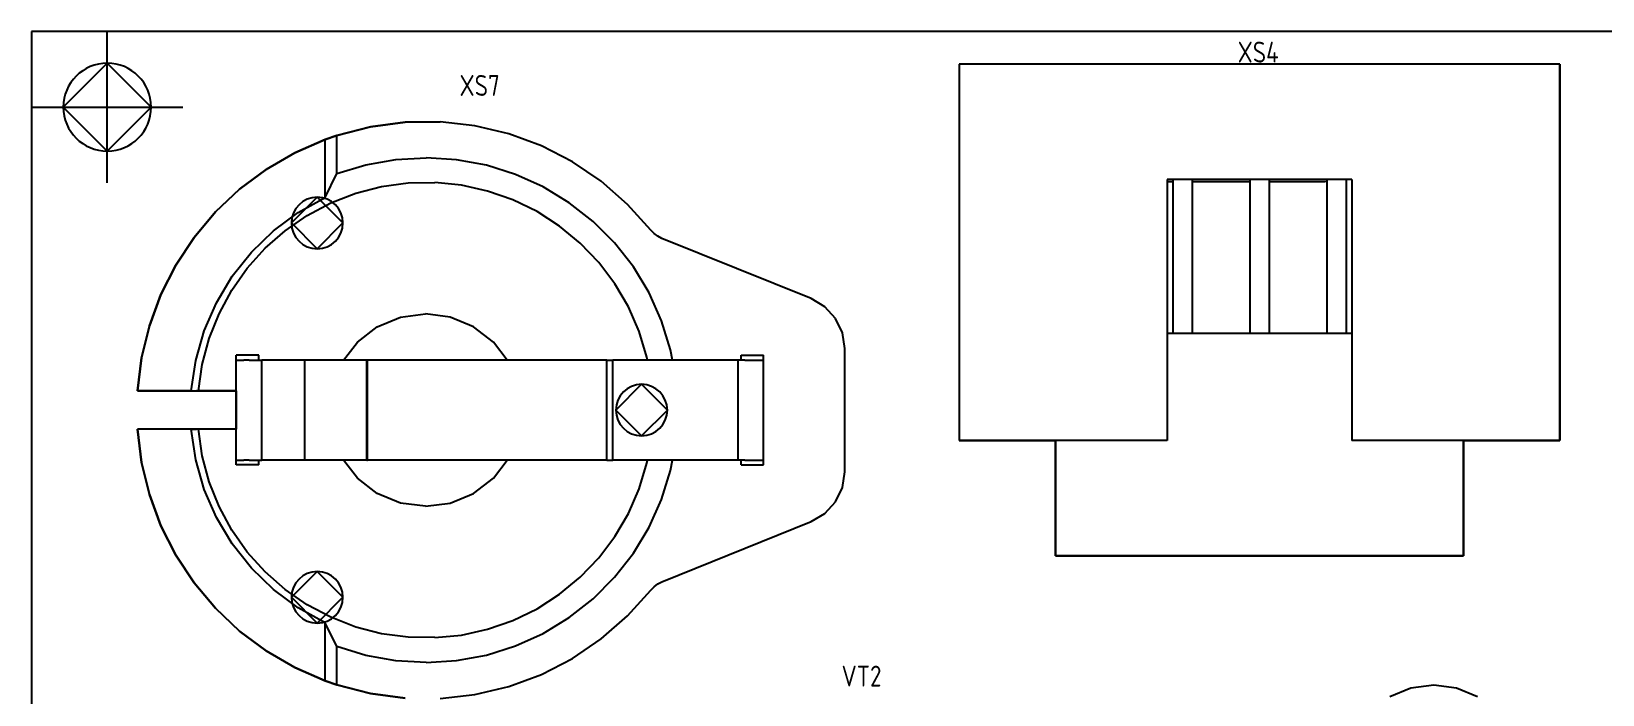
# Model space of a CAD drawing. Header units: inches. Extents: x 0 to 841, y -594 to 0.
# Drawn here: x 320.6 to 424.3, y -208.6 to -164.9 of the extents above; entities that cross this region are included whole.
import ezdxf

# ---------------------------------------------------------------- set-up
doc = ezdxf.new("R2010")
doc.units = ezdxf.units.IN
doc.header["$MEASUREMENT"] = 0
doc.styles.add('GOST type A0', font='', dxfattribs={"height": 2.116667})
doc.styles.get('GOST type A0').set_extended_font_data('GOST type A')

msp = doc.modelspace()

# ---------------------------------------------------------------- linework, layer by layer
at = {"color": 18, "true_color": 0x000000}
for p, q in [((320.65, -164.85), (320.65, -404.85)), ((480.65, -164.85), (320.65, -164.85)), ((325.65, -166.95), (322.75, -169.85)), ((328.55, -169.85), (325.65, -166.95)), ((421.52, -167.01), (381.89, -167.01)), ((381.89, -167.01), (381.89, -191.85)), ((381.89, -167.01), (381.89, -191.85)), ((421.52, -167.01), (381.89, -167.01)), ((421.52, -191.85), (421.52, -167.01)), ((421.52, -167.01), (421.52, -191.85)), ((322.75, -169.85), (325.65, -172.75)), ((325.65, -172.75), (328.55, -169.85)), ((345.32, -170.85), (343.03, -171.15)), ((343.03, -171.15), (345.32, -170.85)), ((347.62, -170.83), (345.32, -170.85)), ((345.32, -170.85), (347.62, -170.83)), ((349.91, -171.08), (347.62, -170.83)), ((349.91, -171.08), (347.62, -170.83)), ((352.15, -171.62), (349.91, -171.08)), ((352.15, -171.62), (349.91, -171.08)), ((340.04, -171.99), (338.04, -172.86)), ((338.04, -172.86), (340.04, -171.99)), ((340.8, -171.72), (340.04, -171.99)), ((340.04, -171.99), (340.8, -171.72)), ((340.04, -175.82), (340.04, -171.99)), ((343.03, -171.15), (340.8, -171.72)), ((340.8, -171.72), (343.03, -171.15)), ((340.8, -174.24), (340.8, -171.72)), ((354.31, -172.41), (352.15, -171.62)), ((354.31, -172.41), (352.15, -171.62)), ((338.04, -172.86), (336.14, -173.96)), ((336.14, -173.96), (338.04, -172.86)), ((356.35, -173.46), (354.31, -172.41)), ((356.35, -173.46), (354.31, -172.41)), ((336.14, -173.96), (334.39, -175.27)), ((334.39, -175.27), (336.14, -173.96)), ((340.8, -174.24), (342.72, -173.66)), ((342.72, -173.66), (344.7, -173.3)), ((344.7, -173.3), (346.71, -173.19)), ((348.71, -173.32), (346.71, -173.19)), ((350.68, -173.68), (348.71, -173.32)), ((352.6, -174.29), (350.68, -173.68)), ((358.26, -174.75), (356.35, -173.46)), ((358.26, -174.75), (356.35, -173.46)), ((340.04, -175.82), (340.8, -174.24)), ((342.05, -175.54), (343.76, -175.1)), ((343.76, -175.1), (345.52, -174.86)), ((345.52, -174.86), (347.28, -174.83)), ((349.04, -175.01), (347.28, -174.83)), ((350.76, -175.4), (349.04, -175.01)), ((354.43, -175.12), (352.6, -174.29)), ((356.14, -176.16), (354.43, -175.12)), ((360, -176.27), (358.26, -174.75)), ((360, -176.27), (358.26, -174.75)), ((395.61, -174.63), (395.61, -191.85)), ((407.8, -174.63), (395.61, -174.63)), ((395.99, -174.79), (395.61, -174.79)), ((395.99, -174.63), (395.99, -184.79)), ((397.26, -174.63), (397.26, -184.79)), ((401.07, -174.79), (397.26, -174.79)), ((401.07, -174.63), (401.07, -184.79)), ((402.34, -174.63), (402.34, -184.79)), ((406.02, -174.79), (402.34, -174.79)), ((406.15, -174.77), (406.02, -174.79)), ((406.15, -174.63), (406.15, -184.79)), ((407.42, -174.63), (407.42, -184.79)), ((407.8, -174.63), (407.8, -191.85)), ((334.39, -175.27), (332.8, -176.77)), ((332.8, -176.77), (334.39, -175.27)), ((339.51, -175.8), (337.81, -177.5)), ((338.26, -176.8), (340.04, -175.82)), ((338.84, -177), (340.41, -176.18)), ((341.21, -177.5), (339.51, -175.8)), ((340.41, -176.18), (342.05, -175.54)), ((352.43, -175.98), (350.76, -175.4)), ((354.02, -176.75), (352.43, -175.98)), ((357.72, -177.4), (356.14, -176.16)), ((361.54, -177.98), (360, -176.27)), ((361.54, -177.98), (360, -176.27)), ((332.8, -176.77), (331.39, -178.45)), ((331.39, -178.45), (332.8, -176.77)), ((336.63, -178.01), (338.26, -176.8)), ((337.39, -178.01), (338.84, -177)), ((355.51, -177.71), (354.02, -176.75)), ((335.17, -179.42), (336.63, -178.01)), ((336.07, -179.17), (337.39, -178.01)), ((337.81, -177.5), (339.51, -179.2)), ((339.51, -179.2), (341.21, -177.5)), ((356.87, -178.83), (355.51, -177.71)), ((359.14, -178.82), (357.72, -177.4)), ((361.75, -178.2), (361.54, -177.98)), ((361.75, -178.2), (361.54, -177.98)), ((361.99, -178.38), (361.75, -178.2)), ((361.99, -178.38), (361.75, -178.2)), ((331.39, -178.45), (330.18, -180.28)), ((330.18, -180.28), (331.39, -178.45)), ((334.89, -180.49), (336.07, -179.17)), ((358.09, -180.11), (356.87, -178.83)), ((360.38, -180.4), (359.14, -178.82)), ((362.26, -178.52), (361.99, -178.38)), ((362.26, -178.52), (361.99, -178.38)), ((372.11, -182.49), (362.26, -178.52)), ((372.11, -182.49), (362.26, -178.52)), ((330.18, -180.28), (329.19, -182.23)), ((329.19, -182.23), (330.18, -180.28)), ((333.9, -181.01), (335.17, -179.42)), ((359.16, -181.52), (358.09, -180.11)), ((361.41, -182.12), (360.38, -180.4)), ((332.86, -182.76), (333.9, -181.01)), ((333.87, -181.93), (334.89, -180.49)), ((329.19, -182.23), (328.43, -184.28)), ((328.43, -184.28), (329.19, -182.23)), ((333.03, -183.49), (333.87, -181.93)), ((360.05, -183.04), (359.16, -181.52)), ((362.23, -183.96), (361.41, -182.12)), ((373.01, -183.03), (372.11, -182.49)), ((373.01, -183.03), (372.11, -182.49)), ((332.05, -184.62), (332.86, -182.76)), ((332.37, -185.13), (333.03, -183.49)), ((345, -183.72), (346.65, -183.5)), ((348.29, -183.72), (346.65, -183.5)), ((360.75, -184.66), (360.05, -183.04)), ((373.72, -183.8), (373.01, -183.03)), ((373.72, -183.8), (373.01, -183.03)), ((328.43, -184.28), (327.91, -186.41)), ((327.91, -186.41), (328.43, -184.28)), ((342.16, -185.36), (343.47, -184.35)), ((343.47, -184.35), (345, -183.72)), ((349.82, -184.35), (348.29, -183.72)), ((351.14, -185.36), (349.82, -184.35)), ((362.83, -185.87), (362.23, -183.96)), ((374.18, -184.75), (373.72, -183.8)), ((374.18, -184.75), (373.72, -183.8)), ((331.49, -186.57), (332.05, -184.62)), ((331.92, -186.84), (332.37, -185.13)), ((341.24, -186.55), (342.16, -185.36)), ((352.05, -186.55), (351.14, -185.36)), ((361.27, -186.35), (360.75, -184.66)), ((374.33, -185.79), (374.18, -184.75)), ((374.33, -185.79), (374.18, -184.75)), ((407.8, -184.79), (395.61, -184.79)), ((407.8, -184.79), (395.61, -184.79)), ((327.91, -186.41), (327.64, -188.58)), ((327.64, -188.58), (327.91, -186.41)), ((331.19, -188.58), (331.49, -186.57)), ((335.65, -186.23), (334.17, -186.23)), ((334.17, -188.58), (334.17, -186.23)), ((334.17, -186.55), (334.23, -186.55)), ((334.23, -186.55), (334.4, -186.55)), ((334.4, -186.55), (334.66, -186.55)), ((335.01, -186.55), (334.66, -186.55)), ((335.01, -186.55), (335.41, -186.55)), ((335.41, -186.55), (335.85, -186.55)), ((335.65, -186.55), (335.65, -186.23)), ((342.83, -186.55), (335.85, -186.55)), ((335.85, -193.16), (335.85, -186.55)), ((338.7, -193.16), (338.7, -186.55)), ((342.78, -186.55), (338.7, -186.55)), ((342.78, -186.55), (342.8, -186.55)), ((342.78, -193.16), (342.78, -186.55)), ((342.8, -186.55), (342.81, -186.55)), ((342.81, -186.55), (342.83, -186.55)), ((358.62, -186.55), (342.83, -186.55)), ((342.83, -193.16), (342.83, -186.55)), ((358.62, -186.55), (358.75, -186.55)), ((358.62, -193.16), (358.62, -186.55)), ((358.75, -186.55), (358.88, -186.55)), ((358.88, -186.55), (359.02, -186.55)), ((367.3, -186.55), (359.02, -186.55)), ((359.02, -193.16), (359.02, -186.55)), ((361.3, -186.55), (361.27, -186.35)), ((362.95, -186.55), (362.83, -185.87)), ((367.73, -186.55), (367.3, -186.55)), ((367.3, -193.16), (367.3, -186.55)), ((367.5, -186.23), (368.97, -186.23)), ((367.5, -186.55), (367.5, -186.23)), ((367.73, -186.55), (368.14, -186.55)), ((368.14, -186.55), (368.48, -186.55)), ((368.48, -186.55), (368.75, -186.55)), ((368.75, -186.55), (368.92, -186.55)), ((368.92, -186.55), (368.97, -186.55)), ((368.97, -193.47), (368.97, -186.23)), ((374.33, -193.92), (374.33, -185.79)), ((374.33, -193.92), (374.33, -185.79)), ((331.67, -188.58), (331.92, -186.84)), ((327.64, -188.58), (331.19, -188.58)), ((331.19, -188.58), (327.64, -188.58)), ((331.19, -188.58), (331.54, -188.58)), ((331.19, -188.58), (331.54, -188.58)), ((331.54, -188.58), (331.67, -188.58)), ((331.67, -188.58), (331.54, -188.58)), ((331.67, -188.58), (334.17, -188.58)), ((334.17, -188.58), (331.67, -188.58)), ((334.17, -188.58), (334.17, -191.12)), ((334.17, -191.12), (334.17, -188.58)), ((360.92, -188.15), (359.22, -189.85)), ((362.62, -189.85), (360.92, -188.15)), ((359.22, -189.85), (360.92, -191.55)), ((360.92, -191.55), (362.62, -189.85)), ((331.19, -191.12), (327.64, -191.12)), ((327.64, -191.12), (327.91, -193.3)), ((331.19, -191.12), (327.64, -191.12)), ((327.91, -193.3), (327.64, -191.12)), ((331.54, -191.12), (331.19, -191.12)), ((331.19, -191.12), (331.54, -191.12)), ((331.49, -193.13), (331.19, -191.12)), ((331.67, -191.12), (331.54, -191.12)), ((331.67, -191.12), (331.54, -191.12)), ((334.17, -191.12), (331.67, -191.12)), ((334.17, -191.12), (331.67, -191.12)), ((331.92, -192.87), (331.67, -191.12)), ((334.17, -193.47), (334.17, -191.12)), ((332.37, -194.58), (331.92, -192.87)), ((381.89, -191.85), (388.24, -191.85)), ((395.61, -191.85), (381.89, -191.85)), ((388.24, -191.85), (388.24, -199.47)), ((388.24, -199.47), (388.24, -191.85)), ((421.52, -191.85), (407.8, -191.85)), ((415.17, -199.47), (415.17, -191.85)), ((415.17, -191.85), (421.52, -191.85)), ((415.17, -191.85), (415.17, -199.47)), ((327.91, -193.3), (328.43, -195.42)), ((328.43, -195.42), (327.91, -193.3)), ((332.05, -195.09), (331.49, -193.13)), ((334.17, -193.16), (334.23, -193.16)), ((335.65, -193.47), (334.17, -193.47)), ((334.23, -193.16), (334.4, -193.16)), ((334.4, -193.16), (334.66, -193.16)), ((335.01, -193.16), (334.66, -193.16)), ((335.01, -193.16), (335.41, -193.16)), ((335.41, -193.16), (335.85, -193.16)), ((335.65, -193.47), (335.65, -193.16)), ((342.83, -193.16), (335.85, -193.16)), ((342.78, -193.16), (338.7, -193.16)), ((342.16, -194.34), (341.24, -193.16)), ((342.78, -193.16), (342.8, -193.16)), ((342.8, -193.16), (342.81, -193.16)), ((342.81, -193.16), (342.83, -193.16)), ((358.62, -193.16), (342.83, -193.16)), ((351.14, -194.34), (352.05, -193.16)), ((358.62, -193.16), (358.75, -193.16)), ((358.75, -193.16), (358.88, -193.16)), ((358.88, -193.16), (359.02, -193.16)), ((367.3, -193.16), (359.02, -193.16)), ((360.75, -195.05), (361.27, -193.36)), ((361.27, -193.36), (361.3, -193.16)), ((362.23, -195.75), (362.83, -193.83)), ((362.83, -193.83), (362.95, -193.16)), ((367.73, -193.16), (367.3, -193.16)), ((367.5, -193.47), (367.5, -193.16)), ((367.5, -193.47), (368.97, -193.47)), ((367.73, -193.16), (368.14, -193.16)), ((368.14, -193.16), (368.48, -193.16)), ((368.48, -193.16), (368.75, -193.16)), ((368.75, -193.16), (368.92, -193.16)), ((368.92, -193.16), (368.97, -193.16)), ((374.18, -194.96), (374.33, -193.92)), ((374.18, -194.96), (374.33, -193.92)), ((333.03, -196.22), (332.37, -194.58)), ((343.47, -195.35), (342.16, -194.34)), ((349.82, -195.35), (351.14, -194.34)), ((373.72, -195.91), (374.18, -194.96)), ((373.72, -195.91), (374.18, -194.96)), ((328.43, -195.42), (329.19, -197.48)), ((329.19, -197.48), (328.43, -195.42)), ((332.86, -196.95), (332.05, -195.09)), ((345, -195.99), (343.47, -195.35)), ((346.65, -196.2), (345, -195.99)), ((346.65, -196.2), (348.29, -195.99)), ((348.29, -195.99), (349.82, -195.35)), ((360.05, -196.67), (360.75, -195.05)), ((361.41, -197.58), (362.23, -195.75)), ((373.01, -196.68), (373.72, -195.91)), ((373.01, -196.68), (373.72, -195.91)), ((333.9, -198.69), (332.86, -196.95)), ((333.87, -197.77), (333.03, -196.22)), ((359.16, -198.19), (360.05, -196.67)), ((372.11, -197.21), (373.01, -196.68)), ((372.11, -197.21), (373.01, -196.68)), ((329.19, -197.48), (330.18, -199.43)), ((330.18, -199.43), (329.19, -197.48)), ((334.89, -199.22), (333.87, -197.77)), ((360.38, -199.3), (361.41, -197.58)), ((362.26, -201.19), (372.11, -197.21)), ((362.26, -201.19), (372.11, -197.21)), ((335.17, -200.28), (333.9, -198.69)), ((358.09, -199.6), (359.16, -198.19)), ((330.18, -199.43), (331.39, -201.26)), ((331.39, -201.26), (330.18, -199.43)), ((336.07, -200.53), (334.89, -199.22)), ((356.87, -200.88), (358.09, -199.6)), ((359.14, -200.89), (360.38, -199.3)), ((388.24, -199.47), (415.17, -199.47)), ((415.17, -199.47), (388.24, -199.47)), ((336.63, -201.7), (335.17, -200.28)), ((337.39, -201.7), (336.07, -200.53)), ((339.51, -200.51), (337.81, -202.21)), ((341.21, -202.21), (339.51, -200.51)), ((355.51, -202), (356.87, -200.88)), ((357.72, -202.31), (359.14, -200.89)), ((331.39, -201.26), (332.8, -202.93)), ((332.8, -202.93), (331.39, -201.26)), ((338.26, -202.9), (336.63, -201.7)), ((338.84, -202.7), (337.39, -201.7)), ((337.81, -202.21), (339.51, -203.91)), ((339.51, -203.91), (341.21, -202.21)), ((354.02, -202.96), (355.51, -202)), ((360, -203.44), (361.54, -201.73)), ((360, -203.44), (361.54, -201.73)), ((361.54, -201.73), (361.75, -201.51)), ((361.54, -201.73), (361.75, -201.51)), ((361.75, -201.51), (361.99, -201.33)), ((361.75, -201.51), (361.99, -201.33)), ((361.99, -201.33), (362.26, -201.19)), ((361.99, -201.33), (362.26, -201.19)), ((332.8, -202.93), (334.39, -204.44)), ((334.39, -204.44), (332.8, -202.93)), ((340.04, -203.89), (338.26, -202.9)), ((340.41, -203.53), (338.84, -202.7)), ((352.43, -203.73), (354.02, -202.96)), ((356.14, -203.55), (357.72, -202.31)), ((340.8, -205.46), (340.04, -203.89)), ((340.04, -207.72), (340.04, -203.89)), ((342.05, -204.17), (340.41, -203.53)), ((343.76, -204.61), (342.05, -204.17)), ((350.76, -204.31), (352.43, -203.73)), ((354.43, -204.59), (356.14, -203.55)), ((358.26, -204.95), (360, -203.44)), ((358.26, -204.95), (360, -203.44)), ((334.39, -204.44), (336.14, -205.75)), ((336.14, -205.75), (334.39, -204.44)), ((345.52, -204.84), (343.76, -204.61)), ((347.28, -204.87), (345.52, -204.84)), ((347.28, -204.87), (349.04, -204.7)), ((349.04, -204.7), (350.76, -204.31)), ((352.6, -205.42), (354.43, -204.59)), ((356.35, -206.24), (358.26, -204.95)), ((356.35, -206.24), (358.26, -204.95)), ((336.14, -205.75), (338.04, -206.85)), ((338.04, -206.85), (336.14, -205.75)), ((340.8, -207.99), (340.8, -205.46)), ((342.72, -206.05), (340.8, -205.46)), ((344.7, -206.41), (342.72, -206.05)), ((348.71, -206.39), (350.68, -206.02)), ((350.68, -206.02), (352.6, -205.42)), ((354.31, -207.3), (356.35, -206.24)), ((354.31, -207.3), (356.35, -206.24)), ((338.04, -206.85), (340.04, -207.72)), ((340.04, -207.72), (338.04, -206.85)), ((346.71, -206.52), (344.7, -206.41)), ((346.71, -206.52), (348.71, -206.39)), ((352.15, -208.09), (354.31, -207.3)), ((352.15, -208.09), (354.31, -207.3)), ((340.04, -207.72), (340.8, -207.99)), ((340.8, -207.99), (340.04, -207.72)), ((340.8, -207.99), (343.03, -208.56)), ((343.03, -208.56), (340.8, -207.99)), ((349.91, -208.62), (352.15, -208.09)), ((349.91, -208.62), (352.15, -208.09)), ((411.7, -208.2), (410.31, -208.78)), ((411.7, -208.2), (410.31, -208.78)), ((413.21, -208), (411.7, -208.2)), ((413.21, -208), (411.7, -208.2)), ((414.71, -208.2), (413.21, -208)), ((414.71, -208.2), (413.21, -208)), ((416.1, -208.78), (414.71, -208.2)), ((416.1, -208.78), (414.71, -208.2)), ((343.03, -208.56), (345.32, -208.86)), ((345.32, -208.86), (343.03, -208.56)), ((347.62, -208.88), (349.91, -208.62)), ((347.62, -208.88), (349.91, -208.62))]:
    msp.add_line(p, q, dxfattribs=at)
at = {"color": 172, "true_color": 0x0000c0}
for p, q in [((325.65, -174.85), (325.65, -164.85)), ((320.65, -169.85), (330.65, -169.85))]:
    msp.add_line(p, q, dxfattribs=at)
at = {"color": 7, "true_color": 0xffffff}
for p, q in [((325.65, -174.85), (325.65, -164.85)), ((421.52, -167.01), (381.89, -167.01)), ((381.89, -167.01), (381.89, -191.85)), ((381.89, -167.01), (381.89, -191.85)), ((421.52, -167.01), (381.89, -167.01)), ((421.52, -191.85), (421.52, -167.01)), ((421.52, -167.01), (421.52, -191.85)), ((320.65, -169.85), (330.65, -169.85)), ((345.32, -170.85), (343.03, -171.15)), ((343.03, -171.15), (345.32, -170.85)), ((347.62, -170.83), (345.32, -170.85)), ((345.32, -170.85), (347.62, -170.83)), ((349.91, -171.08), (347.62, -170.83)), ((349.91, -171.08), (347.62, -170.83)), ((352.15, -171.62), (349.91, -171.08)), ((352.15, -171.62), (349.91, -171.08)), ((340.04, -171.99), (338.04, -172.86)), ((338.04, -172.86), (340.04, -171.99)), ((340.8, -171.72), (340.04, -171.99)), ((340.04, -171.99), (340.8, -171.72)), ((340.04, -175.82), (340.04, -171.99)), ((343.03, -171.15), (340.8, -171.72)), ((340.8, -171.72), (343.03, -171.15)), ((340.8, -174.24), (340.8, -171.72)), ((354.31, -172.41), (352.15, -171.62)), ((354.31, -172.41), (352.15, -171.62)), ((338.04, -172.86), (336.14, -173.96)), ((336.14, -173.96), (338.04, -172.86)), ((356.35, -173.46), (354.31, -172.41)), ((356.35, -173.46), (354.31, -172.41)), ((336.14, -173.96), (334.39, -175.27)), ((334.39, -175.27), (336.14, -173.96)), ((340.8, -174.24), (342.72, -173.66)), ((342.72, -173.66), (344.7, -173.3)), ((344.7, -173.3), (346.71, -173.19)), ((348.71, -173.32), (346.71, -173.19)), ((350.68, -173.68), (348.71, -173.32)), ((352.6, -174.29), (350.68, -173.68)), ((358.26, -174.75), (356.35, -173.46)), ((358.26, -174.75), (356.35, -173.46)), ((340.04, -175.82), (340.8, -174.24)), ((342.05, -175.54), (343.76, -175.1)), ((343.76, -175.1), (345.52, -174.86)), ((345.52, -174.86), (347.28, -174.83)), ((349.04, -175.01), (347.28, -174.83)), ((350.76, -175.4), (349.04, -175.01)), ((354.43, -175.12), (352.6, -174.29)), ((356.14, -176.16), (354.43, -175.12)), ((360, -176.27), (358.26, -174.75)), ((360, -176.27), (358.26, -174.75)), ((395.61, -174.63), (395.61, -191.85)), ((407.8, -174.63), (395.61, -174.63)), ((395.99, -174.79), (395.61, -174.79)), ((395.99, -174.63), (395.99, -184.79)), ((397.26, -174.63), (397.26, -184.79)), ((401.07, -174.79), (397.26, -174.79)), ((401.07, -174.63), (401.07, -184.79)), ((402.34, -174.63), (402.34, -184.79)), ((406.02, -174.79), (402.34, -174.79)), ((406.15, -174.77), (406.02, -174.79)), ((406.15, -174.63), (406.15, -184.79)), ((407.42, -174.63), (407.42, -184.79)), ((407.8, -174.63), (407.8, -191.85)), ((334.39, -175.27), (332.8, -176.77)), ((332.8, -176.77), (334.39, -175.27)), ((338.26, -176.8), (340.04, -175.82)), ((338.84, -177), (340.41, -176.18)), ((340.41, -176.18), (342.05, -175.54)), ((352.43, -175.98), (350.76, -175.4)), ((354.02, -176.75), (352.43, -175.98)), ((357.72, -177.4), (356.14, -176.16)), ((361.54, -177.98), (360, -176.27)), ((361.54, -177.98), (360, -176.27)), ((332.8, -176.77), (331.39, -178.45)), ((331.39, -178.45), (332.8, -176.77)), ((336.63, -178.01), (338.26, -176.8)), ((337.39, -178.01), (338.84, -177)), ((355.51, -177.71), (354.02, -176.75)), ((335.17, -179.42), (336.63, -178.01)), ((336.07, -179.17), (337.39, -178.01)), ((356.87, -178.83), (355.51, -177.71)), ((359.14, -178.82), (357.72, -177.4)), ((361.75, -178.2), (361.54, -177.98)), ((361.75, -178.2), (361.54, -177.98)), ((361.99, -178.38), (361.75, -178.2)), ((361.99, -178.38), (361.75, -178.2)), ((331.39, -178.45), (330.18, -180.28)), ((330.18, -180.28), (331.39, -178.45)), ((334.89, -180.49), (336.07, -179.17)), ((358.09, -180.11), (356.87, -178.83)), ((360.38, -180.4), (359.14, -178.82)), ((362.26, -178.52), (361.99, -178.38)), ((362.26, -178.52), (361.99, -178.38)), ((372.11, -182.49), (362.26, -178.52)), ((372.11, -182.49), (362.26, -178.52)), ((330.18, -180.28), (329.19, -182.23)), ((329.19, -182.23), (330.18, -180.28)), ((333.9, -181.01), (335.17, -179.42)), ((359.16, -181.52), (358.09, -180.11)), ((361.41, -182.12), (360.38, -180.4)), ((332.86, -182.76), (333.9, -181.01)), ((333.87, -181.93), (334.89, -180.49)), ((329.19, -182.23), (328.43, -184.28)), ((328.43, -184.28), (329.19, -182.23)), ((333.03, -183.49), (333.87, -181.93)), ((360.05, -183.04), (359.16, -181.52)), ((362.23, -183.96), (361.41, -182.12)), ((373.01, -183.03), (372.11, -182.49)), ((373.01, -183.03), (372.11, -182.49)), ((332.05, -184.62), (332.86, -182.76)), ((332.37, -185.13), (333.03, -183.49)), ((345, -183.72), (346.65, -183.5)), ((348.29, -183.72), (346.65, -183.5)), ((360.75, -184.66), (360.05, -183.04)), ((373.72, -183.8), (373.01, -183.03)), ((373.72, -183.8), (373.01, -183.03)), ((328.43, -184.28), (327.91, -186.41)), ((327.91, -186.41), (328.43, -184.28)), ((342.16, -185.36), (343.47, -184.35)), ((343.47, -184.35), (345, -183.72)), ((349.82, -184.35), (348.29, -183.72)), ((351.14, -185.36), (349.82, -184.35)), ((362.83, -185.87), (362.23, -183.96)), ((374.18, -184.75), (373.72, -183.8)), ((374.18, -184.75), (373.72, -183.8)), ((331.49, -186.57), (332.05, -184.62)), ((331.92, -186.84), (332.37, -185.13)), ((341.24, -186.55), (342.16, -185.36)), ((352.05, -186.55), (351.14, -185.36)), ((361.27, -186.35), (360.75, -184.66)), ((374.33, -185.79), (374.18, -184.75)), ((374.33, -185.79), (374.18, -184.75)), ((407.8, -184.79), (395.61, -184.79)), ((407.8, -184.79), (395.61, -184.79)), ((327.91, -186.41), (327.64, -188.58)), ((327.64, -188.58), (327.91, -186.41)), ((331.19, -188.58), (331.49, -186.57)), ((335.65, -186.23), (334.17, -186.23)), ((334.17, -188.58), (334.17, -186.23)), ((334.17, -186.55), (334.23, -186.55)), ((334.23, -186.55), (334.4, -186.55)), ((334.4, -186.55), (334.66, -186.55)), ((335.01, -186.55), (334.66, -186.55)), ((335.01, -186.55), (335.41, -186.55)), ((335.41, -186.55), (335.85, -186.55)), ((335.65, -186.55), (335.65, -186.23)), ((342.83, -186.55), (335.85, -186.55)), ((335.85, -193.16), (335.85, -186.55)), ((338.7, -193.16), (338.7, -186.55)), ((342.78, -186.55), (338.7, -186.55)), ((342.78, -186.55), (342.8, -186.55)), ((342.78, -193.16), (342.78, -186.55)), ((342.8, -186.55), (342.81, -186.55)), ((342.81, -186.55), (342.83, -186.55)), ((358.62, -186.55), (342.83, -186.55)), ((342.83, -193.16), (342.83, -186.55)), ((358.62, -186.55), (358.75, -186.55)), ((358.62, -193.16), (358.62, -186.55)), ((358.75, -186.55), (358.88, -186.55)), ((358.88, -186.55), (359.02, -186.55)), ((367.3, -186.55), (359.02, -186.55)), ((359.02, -193.16), (359.02, -186.55)), ((361.3, -186.55), (361.27, -186.35)), ((362.95, -186.55), (362.83, -185.87)), ((367.73, -186.55), (367.3, -186.55)), ((367.3, -193.16), (367.3, -186.55)), ((367.5, -186.23), (368.97, -186.23)), ((367.5, -186.55), (367.5, -186.23)), ((367.73, -186.55), (368.14, -186.55)), ((368.14, -186.55), (368.48, -186.55)), ((368.48, -186.55), (368.75, -186.55)), ((368.75, -186.55), (368.92, -186.55)), ((368.92, -186.55), (368.97, -186.55)), ((368.97, -193.47), (368.97, -186.23)), ((374.33, -193.92), (374.33, -185.79)), ((374.33, -193.92), (374.33, -185.79)), ((331.67, -188.58), (331.92, -186.84)), ((327.64, -188.58), (331.19, -188.58)), ((331.19, -188.58), (327.64, -188.58)), ((331.19, -188.58), (331.54, -188.58)), ((331.19, -188.58), (331.54, -188.58)), ((331.54, -188.58), (331.67, -188.58)), ((331.67, -188.58), (331.54, -188.58)), ((331.67, -188.58), (334.17, -188.58)), ((334.17, -188.58), (331.67, -188.58)), ((334.17, -188.58), (334.17, -191.12)), ((334.17, -191.12), (334.17, -188.58)), ((331.19, -191.12), (327.64, -191.12)), ((327.64, -191.12), (327.91, -193.3)), ((331.19, -191.12), (327.64, -191.12)), ((327.91, -193.3), (327.64, -191.12)), ((331.54, -191.12), (331.19, -191.12)), ((331.19, -191.12), (331.54, -191.12)), ((331.49, -193.13), (331.19, -191.12)), ((331.67, -191.12), (331.54, -191.12)), ((331.67, -191.12), (331.54, -191.12)), ((334.17, -191.12), (331.67, -191.12)), ((334.17, -191.12), (331.67, -191.12)), ((331.92, -192.87), (331.67, -191.12)), ((334.17, -193.47), (334.17, -191.12)), ((332.37, -194.58), (331.92, -192.87)), ((381.89, -191.85), (388.24, -191.85)), ((395.61, -191.85), (381.89, -191.85)), ((388.24, -191.85), (388.24, -199.47)), ((388.24, -199.47), (388.24, -191.85)), ((421.52, -191.85), (407.8, -191.85)), ((415.17, -199.47), (415.17, -191.85)), ((415.17, -191.85), (421.52, -191.85)), ((415.17, -191.85), (415.17, -199.47)), ((327.91, -193.3), (328.43, -195.42)), ((328.43, -195.42), (327.91, -193.3)), ((332.05, -195.09), (331.49, -193.13)), ((334.17, -193.16), (334.23, -193.16)), ((335.65, -193.47), (334.17, -193.47)), ((334.23, -193.16), (334.4, -193.16)), ((334.4, -193.16), (334.66, -193.16)), ((335.01, -193.16), (334.66, -193.16)), ((335.01, -193.16), (335.41, -193.16)), ((335.41, -193.16), (335.85, -193.16)), ((335.65, -193.47), (335.65, -193.16)), ((342.83, -193.16), (335.85, -193.16)), ((342.78, -193.16), (338.7, -193.16)), ((342.16, -194.34), (341.24, -193.16)), ((342.78, -193.16), (342.8, -193.16)), ((342.8, -193.16), (342.81, -193.16)), ((342.81, -193.16), (342.83, -193.16)), ((358.62, -193.16), (342.83, -193.16)), ((351.14, -194.34), (352.05, -193.16)), ((358.62, -193.16), (358.75, -193.16)), ((358.75, -193.16), (358.88, -193.16)), ((358.88, -193.16), (359.02, -193.16)), ((367.3, -193.16), (359.02, -193.16)), ((360.75, -195.05), (361.27, -193.36)), ((361.27, -193.36), (361.3, -193.16)), ((362.23, -195.75), (362.83, -193.83)), ((362.83, -193.83), (362.95, -193.16)), ((367.73, -193.16), (367.3, -193.16)), ((367.5, -193.47), (367.5, -193.16)), ((367.5, -193.47), (368.97, -193.47)), ((367.73, -193.16), (368.14, -193.16)), ((368.14, -193.16), (368.48, -193.16)), ((368.48, -193.16), (368.75, -193.16)), ((368.75, -193.16), (368.92, -193.16)), ((368.92, -193.16), (368.97, -193.16)), ((374.18, -194.96), (374.33, -193.92)), ((374.18, -194.96), (374.33, -193.92)), ((333.03, -196.22), (332.37, -194.58)), ((343.47, -195.35), (342.16, -194.34)), ((349.82, -195.35), (351.14, -194.34)), ((373.72, -195.91), (374.18, -194.96)), ((373.72, -195.91), (374.18, -194.96)), ((328.43, -195.42), (329.19, -197.48)), ((329.19, -197.48), (328.43, -195.42)), ((332.86, -196.95), (332.05, -195.09)), ((345, -195.99), (343.47, -195.35)), ((346.65, -196.2), (345, -195.99)), ((346.65, -196.2), (348.29, -195.99)), ((348.29, -195.99), (349.82, -195.35)), ((360.05, -196.67), (360.75, -195.05)), ((361.41, -197.58), (362.23, -195.75)), ((373.01, -196.68), (373.72, -195.91)), ((373.01, -196.68), (373.72, -195.91)), ((333.9, -198.69), (332.86, -196.95)), ((333.87, -197.77), (333.03, -196.22)), ((359.16, -198.19), (360.05, -196.67)), ((372.11, -197.21), (373.01, -196.68)), ((372.11, -197.21), (373.01, -196.68)), ((329.19, -197.48), (330.18, -199.43)), ((330.18, -199.43), (329.19, -197.48)), ((334.89, -199.22), (333.87, -197.77)), ((360.38, -199.3), (361.41, -197.58)), ((362.26, -201.19), (372.11, -197.21)), ((362.26, -201.19), (372.11, -197.21)), ((335.17, -200.28), (333.9, -198.69)), ((358.09, -199.6), (359.16, -198.19)), ((330.18, -199.43), (331.39, -201.26)), ((331.39, -201.26), (330.18, -199.43)), ((336.07, -200.53), (334.89, -199.22)), ((356.87, -200.88), (358.09, -199.6)), ((359.14, -200.89), (360.38, -199.3)), ((388.24, -199.47), (415.17, -199.47)), ((415.17, -199.47), (388.24, -199.47)), ((336.63, -201.7), (335.17, -200.28)), ((337.39, -201.7), (336.07, -200.53)), ((355.51, -202), (356.87, -200.88)), ((357.72, -202.31), (359.14, -200.89)), ((331.39, -201.26), (332.8, -202.93)), ((332.8, -202.93), (331.39, -201.26)), ((338.26, -202.9), (336.63, -201.7)), ((338.84, -202.7), (337.39, -201.7)), ((354.02, -202.96), (355.51, -202)), ((360, -203.44), (361.54, -201.73)), ((360, -203.44), (361.54, -201.73)), ((361.54, -201.73), (361.75, -201.51)), ((361.54, -201.73), (361.75, -201.51)), ((361.75, -201.51), (361.99, -201.33)), ((361.75, -201.51), (361.99, -201.33)), ((361.99, -201.33), (362.26, -201.19)), ((361.99, -201.33), (362.26, -201.19)), ((332.8, -202.93), (334.39, -204.44)), ((334.39, -204.44), (332.8, -202.93)), ((340.04, -203.89), (338.26, -202.9)), ((340.41, -203.53), (338.84, -202.7)), ((352.43, -203.73), (354.02, -202.96)), ((356.14, -203.55), (357.72, -202.31)), ((340.8, -205.46), (340.04, -203.89)), ((340.04, -207.72), (340.04, -203.89)), ((342.05, -204.17), (340.41, -203.53)), ((343.76, -204.61), (342.05, -204.17)), ((350.76, -204.31), (352.43, -203.73)), ((354.43, -204.59), (356.14, -203.55)), ((358.26, -204.95), (360, -203.44)), ((358.26, -204.95), (360, -203.44)), ((334.39, -204.44), (336.14, -205.75)), ((336.14, -205.75), (334.39, -204.44)), ((345.52, -204.84), (343.76, -204.61)), ((347.28, -204.87), (345.52, -204.84)), ((347.28, -204.87), (349.04, -204.7)), ((349.04, -204.7), (350.76, -204.31)), ((352.6, -205.42), (354.43, -204.59)), ((356.35, -206.24), (358.26, -204.95)), ((356.35, -206.24), (358.26, -204.95)), ((336.14, -205.75), (338.04, -206.85)), ((338.04, -206.85), (336.14, -205.75)), ((340.8, -207.99), (340.8, -205.46)), ((342.72, -206.05), (340.8, -205.46)), ((344.7, -206.41), (342.72, -206.05)), ((348.71, -206.39), (350.68, -206.02)), ((350.68, -206.02), (352.6, -205.42)), ((354.31, -207.3), (356.35, -206.24)), ((354.31, -207.3), (356.35, -206.24)), ((338.04, -206.85), (340.04, -207.72)), ((340.04, -207.72), (338.04, -206.85)), ((346.71, -206.52), (344.7, -206.41)), ((346.71, -206.52), (348.71, -206.39)), ((352.15, -208.09), (354.31, -207.3)), ((352.15, -208.09), (354.31, -207.3)), ((340.04, -207.72), (340.8, -207.99)), ((340.8, -207.99), (340.04, -207.72)), ((340.8, -207.99), (343.03, -208.56)), ((343.03, -208.56), (340.8, -207.99)), ((349.91, -208.62), (352.15, -208.09)), ((349.91, -208.62), (352.15, -208.09)), ((411.7, -208.2), (410.31, -208.78)), ((411.7, -208.2), (410.31, -208.78)), ((413.21, -208), (411.7, -208.2)), ((413.21, -208), (411.7, -208.2)), ((414.71, -208.2), (413.21, -208)), ((414.71, -208.2), (413.21, -208)), ((416.1, -208.78), (414.71, -208.2)), ((416.1, -208.78), (414.71, -208.2)), ((343.03, -208.56), (345.32, -208.86)), ((345.32, -208.86), (343.03, -208.56)), ((347.62, -208.88), (349.91, -208.62)), ((347.62, -208.88), (349.91, -208.62))]:
    msp.add_line(p, q, dxfattribs=at)
at = {"color": 18, "true_color": 0x000000}
for centre, radius, start, end in [((325.65, -169.85), 2.9, 90, 180), ((325.65, -169.85), 2.9, 0, 90), ((325.65, -169.85), 2.9, 180, 270), ((325.65, -169.85), 2.9, 270, 0), ((339.51, -177.5), 1.7, 90, 180), ((339.51, -177.5), 1.7, 0, 90), ((339.51, -177.5), 1.7, 180, 270), ((339.51, -177.5), 1.7, 270, 0), ((360.92, -189.85), 1.7, 90, 180), ((360.92, -189.85), 1.7, 0, 90), ((360.92, -189.85), 1.7, 180, 270), ((360.92, -189.85), 1.7, 270, 0), ((339.51, -202.21), 1.7, 90, 180), ((339.51, -202.21), 1.7, 0, 90), ((339.51, -202.21), 1.7, 180, 270), ((339.51, -202.21), 1.7, 270, 0)]:
    msp.add_arc(centre, radius, start, end, dxfattribs=at)

# ---------------------------------------------------------------- texts
at = {"color": 18, "true_color": 0x000000, "style": 'GOST type A0'}
for s, p in [('XS4', (400.26, -166.91)), ('XS7', (348.9, -169.11)), ('VT2', (374.12, -208.1))]:
    msp.add_text(s, height=1.38, dxfattribs=at).set_placement(p)

doc.saveas('drawing.dxf')
